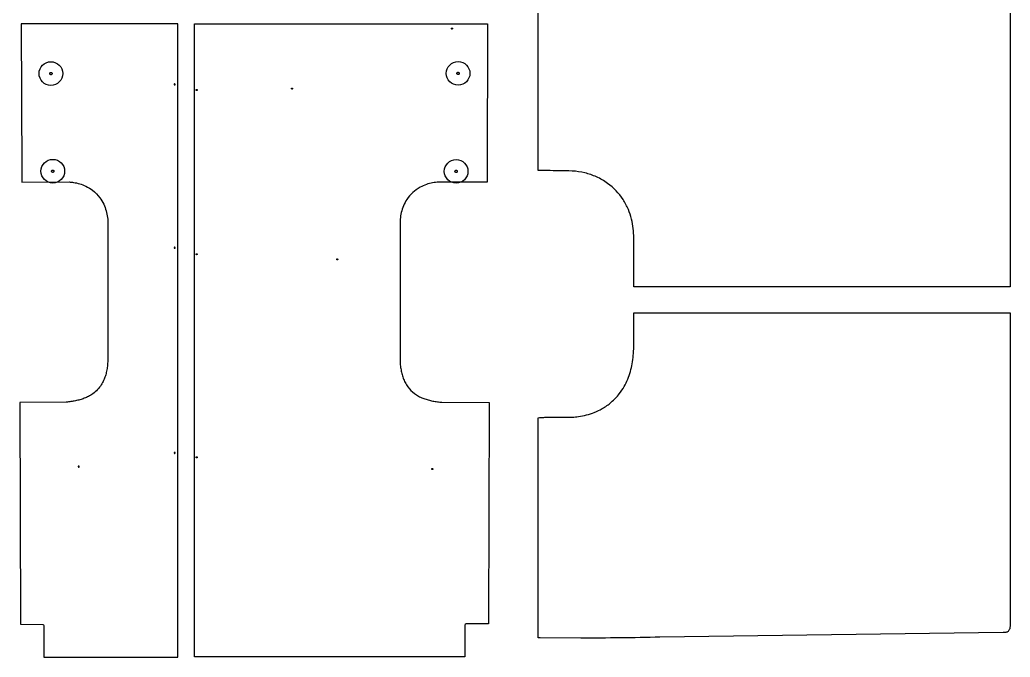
# Model space of a CAD drawing. Extents: x -4382 to 4488, y -1281 to 7969.
# Drawn here: x 355 to 4170, y 2162 to 4619 of the extents above; entities that cross this region are included whole.
import ezdxf

# ---------------------------------------------------------------- set-up
doc = ezdxf.new("R2010")
doc.units = 0
doc.layers.add('Default Layer', color=1, linetype='CONTINUOUS')

msp = doc.modelspace()

# ---------------------------------------------------------------- linework, layer by layer
at = {"layer": 'Default Layer'}
msp.add_lwpolyline([(4169.6, 4970.4), (4169.7, 3589.1), (4169.7, 3589.1), (2719.8, 3589.1), (2719.7, 3779.2, 0.03), (2717.8, 3814.6, 0.0335), (2711.2, 3850.8, 0.0374), (2699, 3887.3, 0.0449), (2678.4, 3926.1, 0.0912), (2619.1, 3988.5, 0.0511), (2576.2, 4013.4, 0.0469), (2531.5, 4028.8, 0.047), (2482.9, 4035.8, 0.0011), (2431.7, 4036.9, 0.002), (2386.6, 4037.7, 0.0031), (2362.9, 4037.8, 0.0054), (2351.7, 4037.7), (2351.7, 5100.7)], format="xyb", dxfattribs=at)
for points in [[(964.1, 4602.7), (360.4, 4602.7), (362.1, 4029.5), (362.2, 3993.5), (545, 3993.7, -0.023), (562.1, 3992, -0.0351), (585.5, 3986.9, -0.0408), (609.2, 3977.8, -0.0532), (635.5, 3961.6, -0.0701), (663.5, 3932.8, -0.0473), (678, 3908.4, -0.042), (687.5, 3883, -0.0376), (692.7, 3857.1, -0.036), (694.1, 3829.8), (694.1, 3317.2, -0.009), (693.9, 3305.7, -0.0197), (692.3, 3284.2, -0.0223), (689.1, 3264.5, -0.0255), (684.4, 3246.1, -0.0291), (677.8, 3229, -0.0347), (668.9, 3212.2, -0.0473), (654.7, 3193.7, -0.0509), (635.9, 3177.2, -0.0349), (619.7, 3167.4, -0.0284), (603.3, 3160.1, -0.0232), (586.5, 3154.6, -0.0185), (569.3, 3150.5, -0.0142), (551.5, 3147.4, -0.0094), (533.5, 3145.2), (354.9, 3144.1), (357.2, 2289.2), (443.4, 2288.9, -0.4044), (448, 2283.9), (447.9, 2162.3), (964.1, 2162.2), (964.1, 4602.7)], [(1028, 4602.7), (2156.4, 4602.7), (2154.7, 4029), (2154.6, 3992.9), (1968.6, 3993.1, 0.0323), (1944.9, 3990.3, 0.0367), (1921.4, 3984.2, 0.0435), (1897.1, 3973.5, 0.0617), (1868.4, 3952.8, 0.0596), (1846.1, 3926.5, 0.0459), (1832.9, 3901.7, 0.0407), (1824.5, 3876.3, 0.0376), (1820.2, 3849.8, 0.0268), (1819.5, 3829.2), (1819.4, 3316.6, 0.0181), (1820.2, 3294.7, 0.0206), (1822.5, 3274.3, 0.0231), (1826.3, 3255.7, 0.0268), (1831.8, 3238, 0.0314), (1839.3, 3221, 0.039), (1850, 3203.8, 0.0724), (1874.7, 3178.8, 0.0365), (1891, 3168.3, 0.0291), (1907.1, 3160.7, 0.0242), (1923.9, 3154.9, 0.0195), (1941.2, 3150.5, 0.0151), (1959.1, 3147.3, 0.0102), (1976.9, 3145, 0.0013), (1980.1, 3144.7), (2162.7, 3143.5), (2160.4, 2290.7), (2074.2, 2290.4, 0.4044), (2069.6, 2285.4), (2069.7, 2163.7), (1028, 2163.7), (1028, 4602.7)], [(474.7, 4457.1, -0.41421), (520.2, 4411.6, -0.41421), (474.7, 4366.1, -0.414211), (429.2, 4411.6, -0.414211), (474.7, 4457.1)], [(2043.2, 4457.8, -0.41421), (2088.7, 4412.3, -0.41421), (2043.2, 4366.8, -0.414211), (1997.7, 4412.3, -0.414211), (2043.2, 4457.8)], [(482, 4080.8, -0.41421), (527.5, 4035.3, -0.41421), (482, 3989.8, -0.414211), (436.5, 4035.3, -0.414211), (482, 4080.8)], [(2035.6, 4080.2, -0.41421), (2081.1, 4034.7, -0.41421), (2035.6, 3989.2, -0.414211), (1990.1, 4034.7, -0.414211), (2035.6, 4080.2)], [(2719.7, 3489.6), (4169.6, 3489.6), (4169.8, 2289.3, -0.0027), (4169.7, 2287.9, -0.0194), (4169.3, 2280.5, -0.0277), (4168.4, 2274.6, -0.0375), (4167.1, 2269.8, -0.0508), (4165.1, 2265.8, -0.078), (4161.8, 2261.9, -0.0746), (4157.5, 2259.3, -0.0476), (4153.3, 2258, -0.0326), (4148.6, 2257.4, -0.02), (4143.1, 2257.2), (2820.8, 2239.6, -0.0077), (2516.2, 2236.1), (2358.8, 2236.4), (2351.9, 2237.4), (2351.7, 3085.1, -0.0084), (2360.9, 3085.9, -0.0073), (2377.1, 3086.8, -0.0053), (2401, 3087.4, -0.004), (2435.4, 3087.7, -0.003), (2483.8, 3087.5, 0.0187), (2506.7, 3089.8, 0.028), (2537.5, 3095.9, 0.0311), (2567.8, 3105.7, 0.036), (2598.5, 3120.3, 0.0474), (2633, 3144.7, 0.0508), (2664.1, 3177.4, 0.036), (2682.8, 3205.5, 0.031), (2696.5, 3233.8, 0.0277), (2706.8, 3263.2, 0.0248), (2713.8, 3293.3, 0.0226), (2718.1, 3324.8, 0.0213), (2719.7, 3358.7), (2719.7, 3489.6)]]:
    msp.add_lwpolyline(points, format="xyb", close=True, dxfattribs=at)
for points in [[(2019.3, 4583.2), (2019.1, 4583.2), (2018.9, 4583.2), (2018.7, 4583.3), (2018.5, 4583.3), (2018.3, 4583.4), (2018.2, 4583.5), (2018, 4583.6), (2017.9, 4583.8), (2017.7, 4583.9), (2017.6, 4584.1), (2017.5, 4584.2), (2017.4, 4584.4), (2017.4, 4584.6), (2017.3, 4584.8), (2017.3, 4585), (2017.3, 4585.2), (2017.3, 4585.4), (2017.3, 4585.6), (2017.4, 4585.8), (2017.4, 4585.9), (2017.5, 4586.1), (2017.6, 4586.3), (2017.7, 4586.4), (2017.9, 4586.6), (2018, 4586.7), (2018.2, 4586.8), (2018.3, 4586.9), (2018.5, 4587), (2018.7, 4587.1), (2018.9, 4587.1), (2019.1, 4587.2), (2019.3, 4587.2), (2019.5, 4587.2), (2019.7, 4587.1), (2019.9, 4587.1), (2020.1, 4587), (2020.2, 4586.9), (2020.4, 4586.8), (2020.5, 4586.7), (2020.7, 4586.6), (2020.8, 4586.4), (2020.9, 4586.3), (2021, 4586.1), (2021.1, 4585.9), (2021.2, 4585.8), (2021.2, 4585.6), (2021.3, 4585.4), (2021.3, 4585.2), (2021.3, 4585), (2021.2, 4584.8), (2021.2, 4584.6), (2021.1, 4584.4), (2021, 4584.2), (2020.9, 4584.1), (2020.8, 4583.9), (2020.7, 4583.8), (2020.5, 4583.6), (2020.4, 4583.5), (2020.2, 4583.4), (2020.1, 4583.3), (2019.9, 4583.3), (2019.7, 4583.2), (2019.5, 4583.2), (2019.3, 4583.2)], [(470.2, 4411.6), (470.2, 4412.1), (470.3, 4412.5), (470.4, 4413), (470.6, 4413.4), (470.8, 4413.8), (471, 4414.1), (471.2, 4414.5), (471.5, 4414.8), (471.8, 4415.1), (472.2, 4415.4), (472.6, 4415.6), (473, 4415.8), (473.4, 4415.9), (473.8, 4416), (474.2, 4416.1), (474.7, 4416.1), (475.2, 4416.1), (475.6, 4416), (476, 4415.9), (476.5, 4415.8), (476.9, 4415.6), (477.2, 4415.4), (477.6, 4415.1), (477.9, 4414.8), (478.2, 4414.5), (478.4, 4414.1), (478.7, 4413.8), (478.9, 4413.4), (479, 4413), (479.1, 4412.5), (479.2, 4412.1), (479.2, 4411.6), (479.2, 4411.2), (479.1, 4410.7), (479, 4410.3), (478.9, 4409.9), (478.7, 4409.5), (478.4, 4409.1), (478.2, 4408.8), (477.9, 4408.4), (477.6, 4408.2), (477.2, 4407.9), (476.9, 4407.7), (476.5, 4407.5), (476, 4407.3), (475.6, 4407.2), (475.2, 4407.2), (474.7, 4407.1), (474.2, 4407.2), (473.8, 4407.2), (473.4, 4407.3), (473, 4407.5), (472.6, 4407.7), (472.2, 4407.9), (471.8, 4408.2), (471.5, 4408.4), (471.2, 4408.8), (471, 4409.1), (470.8, 4409.5), (470.6, 4409.9), (470.4, 4410.3), (470.3, 4410.7), (470.2, 4411.2), (470.2, 4411.6)], [(2038.7, 4412.3), (2038.7, 4412.8), (2038.8, 4413.3), (2038.9, 4413.7), (2039, 4414.1), (2039.2, 4414.5), (2039.4, 4414.9), (2039.7, 4415.2), (2040, 4415.5), (2040.3, 4415.8), (2040.6, 4416.1), (2041, 4416.3), (2041.4, 4416.5), (2041.8, 4416.6), (2042.3, 4416.8), (2042.7, 4416.8), (2043.2, 4416.8), (2043.6, 4416.8), (2044.1, 4416.8), (2044.5, 4416.6), (2044.9, 4416.5), (2045.3, 4416.3), (2045.7, 4416.1), (2046, 4415.8), (2046.3, 4415.5), (2046.6, 4415.2), (2046.9, 4414.9), (2047.1, 4414.5), (2047.3, 4414.1), (2047.5, 4413.7), (2047.6, 4413.3), (2047.6, 4412.8), (2047.7, 4412.3), (2047.6, 4411.9), (2047.6, 4411.4), (2047.5, 4411), (2047.3, 4410.6), (2047.1, 4410.2), (2046.9, 4409.8), (2046.6, 4409.5), (2046.3, 4409.2), (2046, 4408.9), (2045.7, 4408.6), (2045.3, 4408.4), (2044.9, 4408.2), (2044.5, 4408), (2044.1, 4407.9), (2043.6, 4407.9), (2043.2, 4407.8), (2042.7, 4407.9), (2042.3, 4407.9), (2041.8, 4408), (2041.4, 4408.2), (2041, 4408.4), (2040.6, 4408.6), (2040.3, 4408.9), (2040, 4409.2), (2039.7, 4409.5), (2039.4, 4409.8), (2039.2, 4410.2), (2039, 4410.6), (2038.9, 4411), (2038.8, 4411.4), (2038.7, 4411.9), (2038.7, 4412.3)], [(951.2, 4367.6), (951.4, 4367.6), (951.6, 4367.7), (951.8, 4367.7), (952, 4367.8), (952.2, 4367.9), (952.3, 4368), (952.5, 4368.1), (952.6, 4368.2), (952.7, 4368.3), (952.9, 4368.5), (953, 4368.7), (953, 4368.8), (953.1, 4369), (953.2, 4369.2), (953.2, 4369.4), (953.2, 4369.6), (953.2, 4369.8), (953.2, 4370), (953.1, 4370.2), (953, 4370.4), (953, 4370.6), (952.9, 4370.7), (952.7, 4370.9), (952.6, 4371), (952.5, 4371.2), (952.3, 4371.3), (952.2, 4371.4), (952, 4371.5), (951.8, 4371.5), (951.6, 4371.6), (951.4, 4371.6), (951.2, 4371.6), (951, 4371.6), (950.8, 4371.6), (950.6, 4371.5), (950.4, 4371.5), (950.2, 4371.4), (950.1, 4371.3), (949.9, 4371.2), (949.8, 4371), (949.7, 4370.9), (949.5, 4370.7), (949.4, 4370.6), (949.4, 4370.4), (949.3, 4370.2), (949.2, 4370), (949.2, 4369.8), (949.2, 4369.6), (949.2, 4369.4), (949.2, 4369.2), (949.3, 4369), (949.4, 4368.8), (949.4, 4368.7), (949.5, 4368.5), (949.7, 4368.3), (949.8, 4368.2), (949.9, 4368.1), (950.1, 4368), (950.2, 4367.9), (950.4, 4367.8), (950.6, 4367.7), (950.8, 4367.7), (951, 4367.6), (951.2, 4367.6)], [(1036.2, 4346.2), (1036, 4346.2), (1035.8, 4346.3), (1035.6, 4346.3), (1035.4, 4346.4), (1035.2, 4346.5), (1035.1, 4346.6), (1034.9, 4346.7), (1034.8, 4346.8), (1034.7, 4347), (1034.5, 4347.1), (1034.4, 4347.3), (1034.4, 4347.5), (1034.3, 4347.6), (1034.2, 4347.8), (1034.2, 4348), (1034.2, 4348.2), (1034.2, 4348.4), (1034.2, 4348.6), (1034.3, 4348.8), (1034.4, 4349), (1034.4, 4349.2), (1034.5, 4349.4), (1034.7, 4349.5), (1034.8, 4349.7), (1034.9, 4349.8), (1035.1, 4349.9), (1035.2, 4350), (1035.4, 4350.1), (1035.6, 4350.1), (1035.8, 4350.2), (1036, 4350.2), (1036.2, 4350.2), (1036.4, 4350.2), (1036.6, 4350.2), (1036.8, 4350.1), (1037, 4350.1), (1037.2, 4350), (1037.3, 4349.9), (1037.5, 4349.8), (1037.6, 4349.7), (1037.7, 4349.5), (1037.9, 4349.4), (1038, 4349.2), (1038, 4349), (1038.1, 4348.8), (1038.2, 4348.6), (1038.2, 4348.4), (1038.2, 4348.2), (1038.2, 4348), (1038.2, 4347.8), (1038.1, 4347.6), (1038, 4347.5), (1038, 4347.3), (1037.9, 4347.1), (1037.7, 4347), (1037.6, 4346.8), (1037.5, 4346.7), (1037.3, 4346.6), (1037.2, 4346.5), (1037, 4346.4), (1036.8, 4346.3), (1036.6, 4346.3), (1036.4, 4346.2), (1036.2, 4346.2)], [(1403.4, 4351.6), (1403.2, 4351.6), (1403, 4351.7), (1402.8, 4351.7), (1402.7, 4351.8), (1402.5, 4351.9), (1402.3, 4352), (1402.2, 4352.1), (1402, 4352.2), (1401.9, 4352.4), (1401.8, 4352.5), (1401.7, 4352.7), (1401.6, 4352.8), (1401.5, 4353), (1401.5, 4353.2), (1401.5, 4353.4), (1401.4, 4353.6), (1401.5, 4353.8), (1401.5, 4354), (1401.5, 4354.2), (1401.6, 4354.4), (1401.7, 4354.6), (1401.8, 4354.7), (1401.9, 4354.9), (1402, 4355), (1402.2, 4355.2), (1402.3, 4355.3), (1402.5, 4355.4), (1402.7, 4355.5), (1402.8, 4355.5), (1403, 4355.6), (1403.2, 4355.6), (1403.4, 4355.6), (1403.6, 4355.6), (1403.8, 4355.6), (1404, 4355.5), (1404.2, 4355.5), (1404.4, 4355.4), (1404.6, 4355.3), (1404.7, 4355.2), (1404.9, 4355), (1405, 4354.9), (1405.1, 4354.7), (1405.2, 4354.6), (1405.3, 4354.4), (1405.4, 4354.2), (1405.4, 4354), (1405.4, 4353.8), (1405.4, 4353.6), (1405.4, 4353.4), (1405.4, 4353.2), (1405.4, 4353), (1405.3, 4352.8), (1405.2, 4352.7), (1405.1, 4352.5), (1405, 4352.4), (1404.9, 4352.2), (1404.7, 4352.1), (1404.6, 4352), (1404.4, 4351.9), (1404.2, 4351.8), (1404, 4351.7), (1403.8, 4351.7), (1403.6, 4351.6), (1403.4, 4351.6)], [(477.5, 4035.3), (477.6, 4035.7), (477.6, 4036.2), (477.7, 4036.6), (477.9, 4037), (478.1, 4037.4), (478.3, 4037.8), (478.6, 4038.1), (478.9, 4038.5), (479.2, 4038.7), (479.5, 4039), (479.9, 4039.2), (480.3, 4039.4), (480.7, 4039.6), (481.1, 4039.7), (481.6, 4039.7), (482, 4039.8), (482.5, 4039.7), (483, 4039.7), (483.4, 4039.6), (483.8, 4039.4), (484.2, 4039.2), (484.6, 4039), (484.9, 4038.7), (485.2, 4038.5), (485.5, 4038.1), (485.8, 4037.8), (486, 4037.4), (486.2, 4037), (486.3, 4036.6), (486.5, 4036.2), (486.5, 4035.7), (486.5, 4035.3), (486.5, 4034.8), (486.5, 4034.4), (486.3, 4033.9), (486.2, 4033.5), (486, 4033.1), (485.8, 4032.8), (485.5, 4032.4), (485.2, 4032.1), (484.9, 4031.8), (484.6, 4031.5), (484.2, 4031.3), (483.8, 4031.1), (483.4, 4031), (483, 4030.9), (482.5, 4030.8), (482, 4030.8), (481.6, 4030.8), (481.1, 4030.9), (480.7, 4031), (480.3, 4031.1), (479.9, 4031.3), (479.5, 4031.5), (479.2, 4031.8), (478.9, 4032.1), (478.6, 4032.4), (478.3, 4032.8), (478.1, 4033.1), (477.9, 4033.5), (477.7, 4033.9), (477.6, 4034.4), (477.6, 4034.8), (477.5, 4035.3)], [(2031.1, 4034.7), (2031.1, 4035.1), (2031.2, 4035.6), (2031.3, 4036), (2031.4, 4036.4), (2031.6, 4036.8), (2031.8, 4037.2), (2032.1, 4037.6), (2032.4, 4037.9), (2032.7, 4038.2), (2033, 4038.4), (2033.4, 4038.6), (2033.8, 4038.8), (2034.2, 4039), (2034.7, 4039.1), (2035.1, 4039.2), (2035.6, 4039.2), (2036, 4039.2), (2036.5, 4039.1), (2036.9, 4039), (2037.3, 4038.8), (2037.7, 4038.6), (2038.1, 4038.4), (2038.4, 4038.2), (2038.7, 4037.9), (2039, 4037.6), (2039.3, 4037.2), (2039.5, 4036.8), (2039.7, 4036.4), (2039.9, 4036), (2040, 4035.6), (2040, 4035.1), (2040.1, 4034.7), (2040, 4034.2), (2040, 4033.8), (2039.9, 4033.3), (2039.7, 4032.9), (2039.5, 4032.5), (2039.3, 4032.2), (2039, 4031.8), (2038.7, 4031.5), (2038.4, 4031.2), (2038.1, 4031), (2037.7, 4030.7), (2037.3, 4030.5), (2036.9, 4030.4), (2036.5, 4030.3), (2036, 4030.2), (2035.6, 4030.2), (2035.1, 4030.2), (2034.7, 4030.3), (2034.2, 4030.4), (2033.8, 4030.5), (2033.4, 4030.7), (2033, 4031), (2032.7, 4031.2), (2032.4, 4031.5), (2032.1, 4031.8), (2031.8, 4032.2), (2031.6, 4032.5), (2031.4, 4032.9), (2031.3, 4033.3), (2031.2, 4033.8), (2031.1, 4034.2), (2031.1, 4034.7)], [(951.2, 3738.1), (951.4, 3738.1), (951.6, 3738.1), (951.8, 3738.2), (952, 3738.2), (952.2, 3738.3), (952.3, 3738.4), (952.5, 3738.5), (952.6, 3738.7), (952.7, 3738.8), (952.9, 3739), (953, 3739.1), (953, 3739.3), (953.1, 3739.5), (953.2, 3739.7), (953.2, 3739.9), (953.2, 3740.1), (953.2, 3740.3), (953.2, 3740.5), (953.1, 3740.7), (953, 3740.8), (953, 3741), (952.9, 3741.2), (952.7, 3741.3), (952.6, 3741.5), (952.5, 3741.6), (952.3, 3741.7), (952.2, 3741.8), (952, 3741.9), (951.8, 3742), (951.6, 3742), (951.4, 3742.1), (951.2, 3742.1), (951, 3742.1), (950.8, 3742), (950.6, 3742), (950.4, 3741.9), (950.2, 3741.8), (950.1, 3741.7), (949.9, 3741.6), (949.8, 3741.5), (949.7, 3741.3), (949.5, 3741.2), (949.4, 3741), (949.4, 3740.8), (949.3, 3740.7), (949.2, 3740.5), (949.2, 3740.3), (949.2, 3740.1), (949.2, 3739.9), (949.2, 3739.7), (949.3, 3739.5), (949.4, 3739.3), (949.4, 3739.1), (949.5, 3739), (949.7, 3738.8), (949.8, 3738.7), (949.9, 3738.5), (950.1, 3738.4), (950.2, 3738.3), (950.4, 3738.2), (950.6, 3738.2), (950.8, 3738.1), (951, 3738.1), (951.2, 3738.1)], [(1036.2, 3713.3), (1036, 3713.3), (1035.8, 3713.4), (1035.6, 3713.4), (1035.4, 3713.5), (1035.2, 3713.6), (1035.1, 3713.7), (1034.9, 3713.8), (1034.8, 3713.9), (1034.7, 3714), (1034.5, 3714.2), (1034.4, 3714.4), (1034.4, 3714.5), (1034.3, 3714.7), (1034.2, 3714.9), (1034.2, 3715.1), (1034.2, 3715.3), (1034.2, 3715.5), (1034.2, 3715.7), (1034.3, 3715.9), (1034.4, 3716.1), (1034.4, 3716.3), (1034.5, 3716.4), (1034.7, 3716.6), (1034.8, 3716.7), (1034.9, 3716.9), (1035.1, 3717), (1035.2, 3717.1), (1035.4, 3717.2), (1035.6, 3717.2), (1035.8, 3717.3), (1036, 3717.3), (1036.2, 3717.3), (1036.4, 3717.3), (1036.6, 3717.3), (1036.8, 3717.2), (1037, 3717.2), (1037.2, 3717.1), (1037.3, 3717), (1037.5, 3716.9), (1037.6, 3716.7), (1037.7, 3716.6), (1037.9, 3716.4), (1038, 3716.3), (1038, 3716.1), (1038.1, 3715.9), (1038.2, 3715.7), (1038.2, 3715.5), (1038.2, 3715.3), (1038.2, 3715.1), (1038.2, 3714.9), (1038.1, 3714.7), (1038, 3714.5), (1038, 3714.4), (1037.9, 3714.2), (1037.7, 3714), (1037.6, 3713.9), (1037.5, 3713.8), (1037.3, 3713.7), (1037.2, 3713.6), (1037, 3713.5), (1036.8, 3713.4), (1036.6, 3713.4), (1036.4, 3713.3), (1036.2, 3713.3)], [(1577.5, 3693.4), (1577.3, 3693.4), (1577.1, 3693.4), (1576.9, 3693.4), (1576.7, 3693.5), (1576.6, 3693.6), (1576.4, 3693.7), (1576.3, 3693.8), (1576.1, 3693.9), (1576, 3694.1), (1575.9, 3694.2), (1575.8, 3694.4), (1575.7, 3694.6), (1575.6, 3694.8), (1575.6, 3694.9), (1575.5, 3695.1), (1575.5, 3695.4), (1575.5, 3695.6), (1575.6, 3695.8), (1575.6, 3695.9), (1575.7, 3696.1), (1575.8, 3696.3), (1575.9, 3696.5), (1576, 3696.6), (1576.1, 3696.8), (1576.3, 3696.9), (1576.4, 3697), (1576.6, 3697.1), (1576.7, 3697.2), (1576.9, 3697.3), (1577.1, 3697.3), (1577.3, 3697.3), (1577.5, 3697.4), (1577.7, 3697.3), (1577.9, 3697.3), (1578.1, 3697.3), (1578.3, 3697.2), (1578.5, 3697.1), (1578.6, 3697), (1578.8, 3696.9), (1578.9, 3696.8), (1579.1, 3696.6), (1579.2, 3696.5), (1579.3, 3696.3), (1579.4, 3696.1), (1579.4, 3695.9), (1579.5, 3695.8), (1579.5, 3695.6), (1579.5, 3695.4), (1579.5, 3695.1), (1579.5, 3694.9), (1579.4, 3694.8), (1579.4, 3694.6), (1579.3, 3694.4), (1579.2, 3694.2), (1579.1, 3694.1), (1578.9, 3693.9), (1578.8, 3693.8), (1578.6, 3693.7), (1578.5, 3693.6), (1578.3, 3693.5), (1578.1, 3693.4), (1577.9, 3693.4), (1577.7, 3693.4), (1577.5, 3693.4)], [(951.2, 2947.8), (951.4, 2947.8), (951.6, 2947.8), (951.8, 2947.8), (952, 2947.9), (952.2, 2948), (952.3, 2948.1), (952.5, 2948.2), (952.6, 2948.3), (952.7, 2948.5), (952.9, 2948.6), (953, 2948.8), (953, 2949), (953.1, 2949.2), (953.2, 2949.4), (953.2, 2949.6), (953.2, 2949.8), (953.2, 2950), (953.2, 2950.2), (953.1, 2950.4), (953, 2950.5), (953, 2950.7), (952.9, 2950.9), (952.7, 2951), (952.6, 2951.2), (952.5, 2951.3), (952.3, 2951.4), (952.2, 2951.5), (952, 2951.6), (951.8, 2951.7), (951.6, 2951.7), (951.4, 2951.7), (951.2, 2951.8), (951, 2951.7), (950.8, 2951.7), (950.6, 2951.7), (950.4, 2951.6), (950.2, 2951.5), (950.1, 2951.4), (949.9, 2951.3), (949.8, 2951.2), (949.7, 2951), (949.5, 2950.9), (949.4, 2950.7), (949.4, 2950.5), (949.3, 2950.4), (949.2, 2950.2), (949.2, 2950), (949.2, 2949.8), (949.2, 2949.6), (949.2, 2949.4), (949.3, 2949.2), (949.4, 2949), (949.4, 2948.8), (949.5, 2948.6), (949.7, 2948.5), (949.8, 2948.3), (949.9, 2948.2), (950.1, 2948.1), (950.2, 2948), (950.4, 2947.9), (950.6, 2947.8), (950.8, 2947.8), (951, 2947.8), (951.2, 2947.8)], [(1036.2, 2930.5), (1036, 2930.5), (1035.8, 2930.5), (1035.6, 2930.6), (1035.4, 2930.6), (1035.2, 2930.7), (1035.1, 2930.8), (1034.9, 2930.9), (1034.8, 2931.1), (1034.7, 2931.2), (1034.5, 2931.4), (1034.4, 2931.5), (1034.4, 2931.7), (1034.3, 2931.9), (1034.2, 2932.1), (1034.2, 2932.3), (1034.2, 2932.5), (1034.2, 2932.7), (1034.2, 2932.9), (1034.3, 2933.1), (1034.4, 2933.3), (1034.4, 2933.4), (1034.5, 2933.6), (1034.7, 2933.8), (1034.8, 2933.9), (1034.9, 2934), (1035.1, 2934.1), (1035.2, 2934.2), (1035.4, 2934.3), (1035.6, 2934.4), (1035.8, 2934.4), (1036, 2934.5), (1036.2, 2934.5), (1036.4, 2934.5), (1036.6, 2934.4), (1036.8, 2934.4), (1037, 2934.3), (1037.2, 2934.2), (1037.3, 2934.1), (1037.5, 2934), (1037.6, 2933.9), (1037.7, 2933.8), (1037.9, 2933.6), (1038, 2933.4), (1038, 2933.3), (1038.1, 2933.1), (1038.2, 2932.9), (1038.2, 2932.7), (1038.2, 2932.5), (1038.2, 2932.3), (1038.2, 2932.1), (1038.1, 2931.9), (1038, 2931.7), (1038, 2931.5), (1037.9, 2931.4), (1037.7, 2931.2), (1037.6, 2931.1), (1037.5, 2930.9), (1037.3, 2930.8), (1037.2, 2930.7), (1037, 2930.6), (1036.8, 2930.6), (1036.6, 2930.5), (1036.4, 2930.5), (1036.2, 2930.5)], [(581.9, 2894.7), (582.1, 2894.7), (582.3, 2894.8), (582.5, 2894.8), (582.7, 2894.9), (582.8, 2895), (583, 2895.1), (583.2, 2895.2), (583.3, 2895.3), (583.4, 2895.4), (583.5, 2895.6), (583.6, 2895.8), (583.7, 2895.9), (583.8, 2896.1), (583.8, 2896.3), (583.9, 2896.5), (583.9, 2896.7), (583.9, 2896.9), (583.8, 2897.1), (583.8, 2897.3), (583.7, 2897.5), (583.6, 2897.7), (583.5, 2897.8), (583.4, 2898), (583.3, 2898.1), (583.2, 2898.3), (583, 2898.4), (582.8, 2898.5), (582.7, 2898.6), (582.5, 2898.6), (582.3, 2898.7), (582.1, 2898.7), (581.9, 2898.7), (581.7, 2898.7), (581.5, 2898.7), (581.3, 2898.6), (581.1, 2898.6), (580.9, 2898.5), (580.8, 2898.4), (580.6, 2898.3), (580.5, 2898.1), (580.3, 2898), (580.2, 2897.8), (580.1, 2897.7), (580, 2897.5), (580, 2897.3), (579.9, 2897.1), (579.9, 2896.9), (579.9, 2896.7), (579.9, 2896.5), (579.9, 2896.3), (580, 2896.1), (580, 2895.9), (580.1, 2895.8), (580.2, 2895.6), (580.3, 2895.4), (580.5, 2895.3), (580.6, 2895.2), (580.8, 2895.1), (580.9, 2895), (581.1, 2894.9), (581.3, 2894.8), (581.5, 2894.8), (581.7, 2894.7), (581.9, 2894.7)], [(1943.9, 2885.4), (1943.7, 2885.4), (1943.5, 2885.4), (1943.3, 2885.5), (1943.1, 2885.5), (1942.9, 2885.6), (1942.7, 2885.7), (1942.6, 2885.8), (1942.5, 2885.9), (1942.3, 2886.1), (1942.2, 2886.2), (1942.1, 2886.4), (1942, 2886.6), (1942, 2886.8), (1941.9, 2887), (1941.9, 2887.2), (1941.9, 2887.4), (1941.9, 2887.6), (1941.9, 2887.8), (1942, 2888), (1942, 2888.1), (1942.1, 2888.3), (1942.2, 2888.5), (1942.3, 2888.6), (1942.5, 2888.8), (1942.6, 2888.9), (1942.7, 2889), (1942.9, 2889.1), (1943.1, 2889.2), (1943.3, 2889.3), (1943.5, 2889.3), (1943.7, 2889.4), (1943.9, 2889.4), (1944.1, 2889.4), (1944.3, 2889.3), (1944.5, 2889.3), (1944.6, 2889.2), (1944.8, 2889.1), (1945, 2889), (1945.1, 2888.9), (1945.3, 2888.8), (1945.4, 2888.6), (1945.5, 2888.5), (1945.6, 2888.3), (1945.7, 2888.1), (1945.8, 2888), (1945.8, 2887.8), (1945.9, 2887.6), (1945.9, 2887.4), (1945.9, 2887.2), (1945.8, 2887), (1945.8, 2886.8), (1945.7, 2886.6), (1945.6, 2886.4), (1945.5, 2886.2), (1945.4, 2886.1), (1945.3, 2885.9), (1945.1, 2885.8), (1945, 2885.7), (1944.8, 2885.6), (1944.6, 2885.5), (1944.5, 2885.5), (1944.3, 2885.4), (1944.1, 2885.4), (1943.9, 2885.4)]]:
    msp.add_lwpolyline(points, close=True, dxfattribs=at)

doc.saveas('drawing.dxf')
